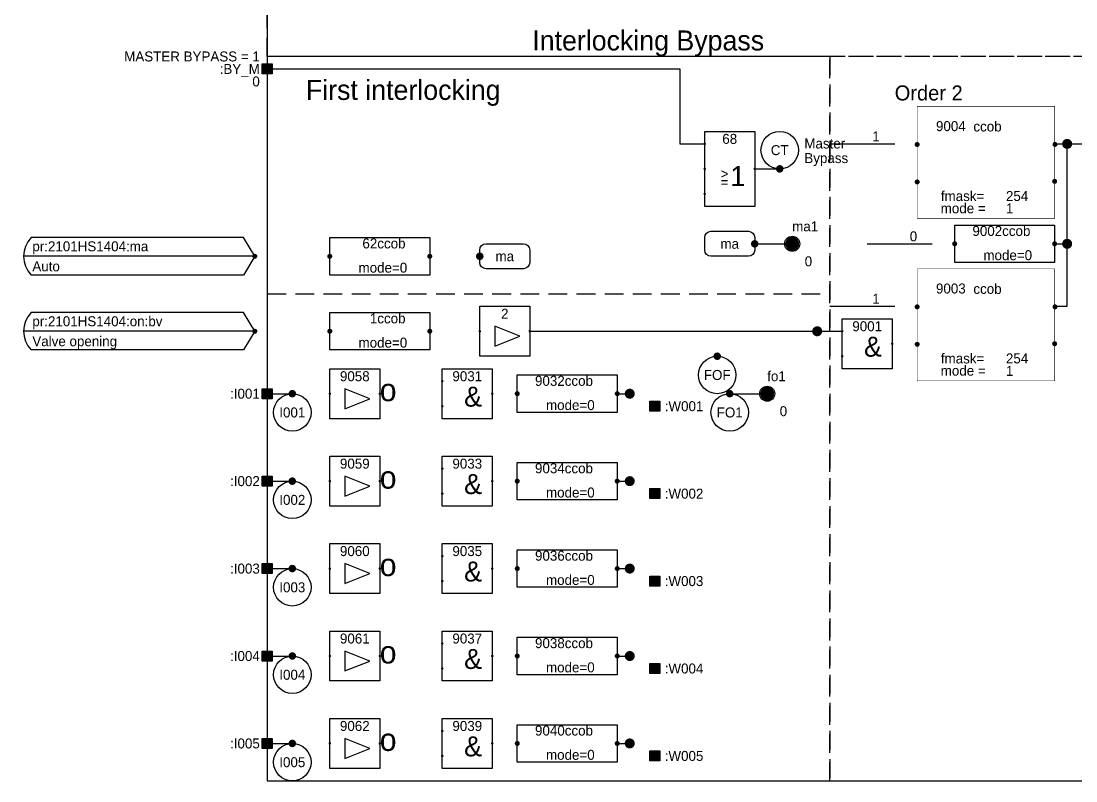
# Model space of a CAD drawing. Extents: x 0 to 2880, y 21 to 2078.
# Drawn here: x 961.5 to 1383.5, y 1480 to 1784.2 of the extents above; entities that cross this region are included whole.
import ezdxf
from ezdxf.enums import TextEntityAlignment as Align

# ---------------------------------------------------------------- set-up
doc = ezdxf.new("R2010")
doc.units = 0
doc.header["$LTSCALE"] = 15
doc.header["$MEASUREMENT"] = 0
doc.linetypes.add('DASHED', pattern=[0.75, 0.5, -0.25])
doc.layers.get('0').update_dxf_attribs({"linetype": 'CONTINUOUS'})
doc.layers.add('6', color=7, linetype='CONTINUOUS')
doc.layers.add('6_COM', color=7, linetype='CONTINUOUS')
doc.styles.add('MONOTXT', font='MetsoMono.ttf')
doc.styles.get("Standard").update_dxf_attribs({"font": 'MetsoMono.ttf'})
doc.styles.add('TXT', font='MetsoMono.ttf')

# ---------------------------------------------------------------- blocks, each defined once
blk = doc.blocks.new('-CONSBIN', base_point=(270, 330))
at = {"color": 7}
blk.add_line((245, 330), (271, 330), dxfattribs=at)
at = {"color": 7, "style": 'MONOTXT'}
blk.add_attdef('$VALUE', text='', height=4, dxfattribs=at).set_placement((265, 331), align=Align.RIGHT)
at = {"color": 7, "style": 'MONOTXT', "flags": 2}
blk.add_attdef('$CP', text='', height=4, dxfattribs=at).set_placement((270, 330), align=Align.MIDDLE)
blk = doc.blocks.new('-LABELU')
at = {"const_width": 1.5}
blk.add_lwpolyline([(0, -0.75, 1), (0, 0.75, 1)], format="xyb", close=True, dxfattribs=at)
blk.add_circle((0, -7.5), 7.5)
at = {"flags": 2}
blk.add_attdef('$CP', (0, 0), '', height=2.5, dxfattribs=at)
at = {"color": 7}
for tag, p in [('$COMMENT1', (9.85, -6.58)), ('$COMMENT2', (9.85, -12.42))]:
    blk.add_attdef(tag, p, '', height=4, dxfattribs=at)
blk.add_attdef('$NAME', text='', height=4).set_placement((0, -7.5), align=Align.MIDDLE)
blk = doc.blocks.new('-IPBIN')
at = {"color": 7}
blk.add_lwpolyline([(-2, 2), (2, 2), (2, -2), (-2, -2)], close=True, dxfattribs=at)
blk.add_solid([(-1.95, 1.95), (1.95, 1.95), (-1.95, -1.95), (1.95, -1.95)], dxfattribs=at)
at = {"color": 7, "style": 'TXT'}
for tag, p, flags in [('$TYPE', (4, 8), 3), ('$CP', (0, -1.6), 2)]:
    blk.add_attdef(tag, p, '', height=4, dxfattribs=dict(at, flags=flags))
for tag, p in [('$COMMENT', (-3, 3)), ('$NAME', (-3, -2)), ('$VALUE', (-3, -7))]:
    blk.add_attdef(tag, text='', height=4, dxfattribs=at).set_placement(p, align=Align.RIGHT)
blk = doc.blocks.new('-LABELD')
at = {"const_width": 1.5}
blk.add_lwpolyline([(0, -0.75, 1), (0, 0.75, 1)], format="xyb", close=True, dxfattribs=at)
blk.add_circle((0, 7.5), 7.5)
blk.add_attdef('$NAME', text='', height=4).set_placement((0, 7.5), align=Align.MIDDLE)
at = {"color": 7}
for tag, p in [('$COMMENT1', (9.85, 8.16)), ('$COMMENT2', (9.85, 2.32))]:
    blk.add_attdef(tag, p, '', height=4, dxfattribs=at)
at = {"flags": 2}
blk.add_attdef('$CP', (0, 0), '', height=2.5, dxfattribs=at)
blk = doc.blocks.new('-LOO3L')
blk.add_lwpolyline([(0, 5), (20, 5), (20, -25), (0, -25), (0, 5)])
at = {"color": 7, "const_width": 0.5}
for points in [[(-0.25, 0, 1), (0.25, 0, 1)], [(-0.25, -10, 1), (0.25, -10, 1)], [(19.75, -10, 1), (20.25, -10, 1)], [(-0.25, -20, 1), (0.25, -20, 1)]]:
    blk.add_lwpolyline(points, format="xyb", close=True, dxfattribs=at)
at = {"color": 7}
for s, height, p in [('>', 4, (6.32, -13.93)), ('1', 8, (10.28, -16.87)), ('=', 4, (6.32, -17.36))]:
    blk.add_text(s, height=height, dxfattribs=at).set_placement(p)
for tag, p in [('NOTA', (-5.6, -3)), ('NOTB', (-5.6, -13)), ('NOTO', (20, -13)), ('NOTC', (-5.6, -23))]:
    blk.add_attdef(tag, p, '', height=9)
blk.add_attdef('$ORDER', text='', height=4).set_placement((10, 0), align=Align.CENTER)
for tag, p, height, flags in [('A<BIN', (-1.91, -1.95), 4, 2), ('B<BIN', (-1.91, -11.77), 4, 2), ('C<BIN', (-1.91, -21.77), 4, 2), ('$&F-ROW1', (6.29, -23.8), 1, 3)]:
    blk.add_attdef(tag, p, '', height=height, dxfattribs=dict(at, flags=flags))
at = {"color": 7, "flags": 2}
blk.add_attdef('O>BIN', text='', height=4, dxfattribs=at).set_placement((16.01, -11.95), align=Align.RIGHT)
at = {"flags": 3}
blk.add_attdef('$NAME', (0.75, -11.53), '', height=4, dxfattribs=at)
blk = doc.blocks.new('-LOEQL')
for points in [[(0, 10), (20, 10), (20, -10), (0, -10), (0, 10)], [(6, 2), (6, -6), (16, -2), (6, 2)]]:
    blk.add_lwpolyline(points)
at = {"color": 7, "const_width": 0.5}
for points in [[(-0.25, 0, 1), (0.25, 0, 1)], [(19.75, 0, 1), (20.25, 0, 1)]]:
    blk.add_lwpolyline(points, format="xyb", close=True, dxfattribs=at)
blk.add_attdef('$ORDER', text='', height=4).set_placement((10, 5), align=Align.CENTER)
blk.add_attdef('NOTO', (20, -3), '', height=9)
at = {"color": 7}
for tag, p, height, flags in [('A<BIN', (0, 0), 4, 2), ('$&F-ROW1', (6.29, -8.8), 1, 3)]:
    blk.add_attdef(tag, p, '', height=height, dxfattribs=dict(at, flags=flags))
at = {"flags": 3}
blk.add_attdef('$NAME', (0.75, -1.53), '', height=4, dxfattribs=at)
at = {"color": 7, "flags": 2}
blk.add_attdef('O>BIN', text='', height=4, dxfattribs=at).set_placement((20, 0), align=Align.RIGHT)
blk = doc.blocks.new('-INTBIN')
at = {"color": 7, "const_width": 2.75}
blk.add_lwpolyline([(-1.38, 0, 1), (1.38, 0, 1)], format="xyb", close=True, dxfattribs=at)
at = {"color": 7}
blk.add_circle((0, 0), 3, dxfattribs=at)
at = {"color": 7, "style": 'TXT'}
for tag, p, flags in [('$TYPE', (-0.5, 20), 3), ('$CP', (0, -1.6), 2), ('$DIMENSIO', (0.5, -14), 1)]:
    blk.add_attdef(tag, p, '', height=4, dxfattribs=dict(at, flags=flags))
for tag, p in [('$NAME', (0, 5)), ('$COMMENT', (5, -2)), ('$VALUE', (5, -9))]:
    blk.add_attdef(tag, p, '', height=4, dxfattribs=at)
blk = doc.blocks.new('-LABEL_RIGHT')
at = {"color": 7}
blk.add_lwpolyline([(2.5, 5), (17.5, 5, -0.41), (20, 2.5), (20, -2.5, -0.41), (17.5, -5), (2.5, -5, -0.41), (0, -2.5), (0, 2.5, -0.41), (2.5, 5)], format="xyb", dxfattribs=at)
at = {"const_width": 1.5}
blk.add_lwpolyline([(0, -0.75, 1), (0, 0.75, 1)], format="xyb", close=True, dxfattribs=at)
at = {"flags": 2}
blk.add_attdef('$CP', (0, 0), '', height=2.5, dxfattribs=at)
blk.add_attdef('$NAME', text='', height=4).set_placement((10, 0), align=Align.MIDDLE)
at = {"color": 7}
for tag, p in [('$COMMENT1', (22, 0)), ('$COMMENT2', (22, -5))]:
    blk.add_attdef(tag, text='', height=4, dxfattribs=at).set_placement(p, align=Align.MIDDLE_LEFT)
blk = doc.blocks.new('-LABEL_LEFT')
at = {"color": 7}
blk.add_lwpolyline([(-17.5, 5), (-2.5, 5, -0.41), (0, 2.5), (0, -2.5, -0.41), (-2.5, -5), (-17.5, -5, -0.41), (-20, -2.5), (-20, 2.5, -0.41), (-17.5, 5)], format="xyb", dxfattribs=at)
at = {"const_width": 1.5}
blk.add_lwpolyline([(0, -0.75, 1), (0, 0.75, 1)], format="xyb", close=True, dxfattribs=at)
at = {"color": 7}
for tag, p in [('$COMMENT1', (-23, 0)), ('$COMMENT2', (-23, -5))]:
    blk.add_attdef(tag, text='', height=4, dxfattribs=at).set_placement(p, align=Align.MIDDLE_RIGHT)
blk.add_attdef('$NAME', text='', height=4).set_placement((-10, 0), align=Align.MIDDLE)
at = {"flags": 2}
blk.add_attdef('$CP', (0, 0), '', height=2.5, dxfattribs=at)
blk = doc.blocks.new('CCOB_SMALL')
at = {"color": 7}
blk.add_lwpolyline([(0, 7.5), (40, 7.5), (40, -7.5), (0, -7.5)], close=True, dxfattribs=at)
at = {"color": 7, "const_width": 1}
for points in [[(-0.5, 0, 1), (0.5, 0, 1)], [(39.5, 0, 1), (40.5, 0, 1)]]:
    blk.add_lwpolyline(points, format="xyb", close=True, dxfattribs=at)
at = {"color": 7}
blk.add_text('ccob', height=4, dxfattribs=at).set_placement((19, 3.15))
blk.add_text('mode=', height=4, dxfattribs=at).set_placement((28, -6.55), align=Align.RIGHT)
for tag, p, flags in [('$NAME', (15, 7.5), 3), ('IN<', (2, -1.5), 2), ('CND<', (0, -15), 1), ('FMASK=', (0, -20), 1)]:
    blk.add_attdef(tag, p, '', height=4, dxfattribs=dict(at, flags=flags))
blk.add_attdef('$ORDER', text='', height=4, dxfattribs=at).set_placement((19, 3.15), align=Align.RIGHT)
at = {"color": 7, "flags": 2}
blk.add_attdef('OUT>', text='', height=4, dxfattribs=at).set_placement((38, -1.5), align=Align.RIGHT)
at = {"color": 7}
blk.add_attdef('MODE=', (28, -6.55), '', height=4, dxfattribs=at)
blk = doc.blocks.new('-EXTITBI')
at = {"color": 7}
for points in [[(0, 0), (-4.5, 7.5), (-89.5, 7.5)], [(0, 0), (-92.5, 0)], [(0, 0), (-4.5, -7.5), (-89.5, -7.5)]]:
    blk.add_lwpolyline(points, dxfattribs=at)
at = {"color": 7, "const_width": 1}
blk.add_lwpolyline([(-0.5, 0, 1), (0.5, 0, 1)], format="xyb", close=True, dxfattribs=at)
at = {"color": 7}
blk.add_arc((-81.63, 0), 10.88, 136.4, 223.6, dxfattribs=at)
at = {"color": 7, "style": 'TXT'}
for tag, p in [('$NAME', (-89, 2)), ('$COMMENT', (-89, -6))]:
    blk.add_attdef(tag, p, '', height=4, dxfattribs=at)
for tag, p, flags in [('$VALUE', (-58, 2), 1), ('$TYPE', (-34, 2), 3), ('$CP', (0, -1.6), 2), ('$TRANSFER', (-53, -6), 3), ('$RATE', (-89, -14), 1)]:
    blk.add_attdef(tag, p, '', height=4, dxfattribs=dict(at, flags=flags))
blk = doc.blocks.new('CCOB')
at = {"const_width": 0.2}
blk.add_lwpolyline([(-0.02, -29.83), (55, -29.83), (55, 15), (0, 15), (0, -30)], dxfattribs=at)
at = {"const_width": 1}
for points in [[(-0.5, -0.23, 1), (0.5, -0.23, 1)], [(54.64, -0.23, 1), (55.64, -0.23, 1)], [(-0.5, -15.23, 1), (0.5, -15.23, 1)]]:
    blk.add_lwpolyline(points, format="xyb", close=True, dxfattribs=at)
at = {"color": 7, "const_width": 1}
blk.add_lwpolyline([(54.5, -15, 1), (55.5, -15, 1)], format="xyb", close=True, dxfattribs=at)
blk.add_text('ccob', height=4).set_placement((28.14, 7.05), align=Align.MIDDLE)
for s, p in [('fmask=', (9.47, -22.88)), ('mode =', (9.42, -27.78))]:
    blk.add_text(s, height=4).set_placement(p)
blk.add_attdef('$ORDER', text='', height=4).set_placement((19.42, 5.11), align=Align.RIGHT)
for tag, p, flags in [('IN<', (3.14, -2.04), 2), ('$NAME', (14.79, -4.1), 3), ('CND<', (2.87, -17.34), 2)]:
    blk.add_attdef(tag, p, '', height=4, dxfattribs=dict(flags=flags))
at = {"color": 7, "flags": 2}
blk.add_attdef('OUT>', text='', height=4, dxfattribs=at).set_placement((53.03, -2.08), align=Align.RIGHT)
at = {"flags": 2}
blk.add_attdef('CCOUT>', text='', height=4, dxfattribs=at).set_placement((52, -17), align=Align.RIGHT)
for tag, p in [('FMASK=', (35.51, -22.87)), ('MODE=', (35.51, -27.85))]:
    blk.add_attdef(tag, p, '', height=4)
blk = doc.blocks.new('-LOA2L')
blk.add_lwpolyline([(0, 5), (20, 5), (20, -15), (0, -15), (0, 5)])
at = {"color": 7, "const_width": 0.5}
for points in [[(-0.25, 0, 1), (0.25, 0, 1)], [(19.75, -5, 1), (20.25, -5, 1)], [(-0.25, -10, 1), (0.25, -10, 1)]]:
    blk.add_lwpolyline(points, format="xyb", close=True, dxfattribs=at)
at = {"color": 7}
blk.add_text('&', height=8, dxfattribs=at).set_placement((8.74, -10.17))
for tag, p in [('NOTA', (-5.6, -3)), ('NOTO', (20, -8)), ('NOTB', (-5.6, -13))]:
    blk.add_attdef(tag, p, '', height=9)
blk.add_attdef('$ORDER', text='', height=4).set_placement((10, 0), align=Align.CENTER)
for tag, p, height, flags in [('A<BIN', (-1.91, -1.95), 4, 2), ('B<BIN', (-1.91, -11.77), 4, 2), ('$&F-ROW1', (6.29, -13.8), 1, 3)]:
    blk.add_attdef(tag, p, '', height=height, dxfattribs=dict(at, flags=flags))
at = {"color": 7, "flags": 2}
blk.add_attdef('O>BIN', text='', height=4, dxfattribs=at).set_placement((16.01, -6.95), align=Align.RIGHT)
at = {"flags": 3}
blk.add_attdef('$NAME', (0.75, -6.53), '', height=4, dxfattribs=at)
blk = doc.blocks.new('-EADMINM')
at = {"color": 7}
blk.add_lwpolyline([(100, 40), (860, 40), (860, 630.5), (100, 630.5)], close=True, dxfattribs=at)
blk.add_attdef('$NAME', (109.54, 613.73), '', height=5)
blk = doc.blocks.new('-OPBIN')
at = {"color": 7}
blk.add_lwpolyline([(-2, 2), (2, 2), (2, -2), (-2, -2)], close=True, dxfattribs=at)
blk.add_solid([(-1.95, 1.95), (1.95, 1.95), (-1.95, -1.95), (1.95, -1.95)], dxfattribs=at)
at = {"color": 7, "style": 'TXT'}
for tag, p, flags in [('$TYPE', (4, 8), 3), ('$CP', (0, -1.6), 2)]:
    blk.add_attdef(tag, p, '', height=4, dxfattribs=dict(at, flags=flags))
for tag, p in [('$COMMENT', (4, 3)), ('$NAME', (4, -2)), ('$VALUE', (4, -7))]:
    blk.add_attdef(tag, p, '', height=4, dxfattribs=at)

msp = doc.modelspace()

# ---------------------------------------------------------------- linework, layer by layer
at = {"layer": '6', "color": 7}
for points in [[(1060, 1765), (1225, 1765), (1225, 1735), (1235, 1735)], [(1375, 1735), (1380, 1735)], [(1380, 1695), (1380, 1735)], [(1380, 1735), (1465, 1735)], [(1255, 1725), (1265, 1725)], [(1255, 1695), (1270, 1695)], [(1375, 1695), (1380, 1695)], [(1375, 1670), (1380, 1670), (1380, 1690), (1380, 1695)], [(1165, 1660), (1280, 1660)], [(1280, 1660), (1290, 1660)], [(1060, 1635), (1070, 1635)], [(1200, 1635), (1205, 1635)], [(1245, 1635), (1260, 1635)], [(1060, 1600), (1070, 1600)], [(1200, 1600), (1205, 1600)], [(1060, 1565), (1070, 1565)], [(1200, 1565), (1205, 1565)], [(1060, 1530), (1070, 1530)], [(1200, 1530), (1205, 1530)], [(1060, 1495), (1070, 1495)], [(1200, 1495), (1205, 1495)]]:
    msp.add_lwpolyline(points, dxfattribs=at)
for points in [[(1310, 1735, 0, 0, 0), (1315, 1735, 4, 0, 0), (1320, 1735, 0, 0, 0)], [(1280, 1660, 0, 0, 0), (1280, 1720, 0, 0, 0), (1315, 1720, 0, 0, 0), (1315, 1720, 5, 0, 0), (1320, 1720, 0, 0, 0)], [(1325, 1695, 0, 0, 0), (1330, 1695, 4, 0, 0), (1335, 1695, 0, 0, 0)], [(1055, 1690, 0, 0, 0), (1080, 1690, 0, 0, 0), (1080, 1690, 5, 0, 0), (1085, 1690, 0, 0, 0)], [(1125, 1690, 0, 0, 0), (1140, 1690, 0, 0, 0), (1140, 1690, 5, 0, 0), (1145, 1690, 0, 0, 0)], [(1310, 1670, 0, 0, 0), (1315, 1670, 4, 0, 0), (1320, 1670, 0, 0, 0)], [(1055, 1660, 0, 0, 0), (1080, 1660, 0, 0, 0), (1080, 1660, 5, 0, 0), (1085, 1660, 0, 0, 0)], [(1125, 1660, 0, 0, 0), (1140, 1660, 0, 0, 0), (1140, 1660, 5, 0, 0), (1145, 1660, 0, 0, 0)], [(1310, 1655, 0, 0, 0), (1315, 1655, 0, 0, 0), (1315, 1655, 5, 0, 0), (1320, 1655, 0, 0, 0)], [(1070, 1635, 0, 0, 0), (1070, 1650, 0, 0, 0), (1080, 1650, 0, 0, 0), (1080, 1650, 0, 0, 0), (1120, 1650, 0, 0, 0), (1120, 1640, 0, 0, 0), (1125, 1640, 0, 0, 0), (1125, 1640, 5, 0, 0), (1130, 1640, 0, 0, 0)], [(1240, 1650, 0, 0, 0), (1285, 1650, 0, 0, 0), (1285, 1650, 5, 0, 0), (1290, 1650, 0, 0, 0)], [(1070, 1635, 0, 0, 0), (1080, 1635, 0, 0, 0), (1080, 1635, 5, 0, 0), (1085, 1635, 0, 0, 0)], [(1105, 1635, 0, 0, 0), (1110, 1635, 0, 0, 0), (1110, 1630, 0, 0, 0), (1125, 1630, 0, 0, 0), (1125, 1630, 5, 0, 0), (1130, 1630, 0, 0, 0)], [(1150, 1635, 0, 0, 0), (1155, 1635, 0, 0, 0), (1155, 1635, 5, 0, 0), (1160, 1635, 0, 0, 0)], [(1205, 1635, 0, 0, 0), (1205, 1630, 0, 0, 0), (1210, 1630, 0, 0, 0), (1210, 1630, 5, 0, 0), (1215, 1630, 0, 0, 0)], [(1070, 1600, 0, 0, 0), (1070, 1615, 0, 0, 0), (1080, 1615, 0, 0, 0), (1080, 1615, 0, 0, 0), (1120, 1615, 0, 0, 0), (1120, 1605, 0, 0, 0), (1125, 1605, 0, 0, 0), (1125, 1605, 5, 0, 0), (1130, 1605, 0, 0, 0)], [(1070, 1600, 0, 0, 0), (1080, 1600, 0, 0, 0), (1080, 1600, 5, 0, 0), (1085, 1600, 0, 0, 0)], [(1105, 1600, 0, 0, 0), (1110, 1600, 0, 0, 0), (1110, 1595, 0, 0, 0), (1125, 1595, 0, 0, 0), (1125, 1595, 5, 0, 0), (1130, 1595, 0, 0, 0)], [(1150, 1600, 0, 0, 0), (1155, 1600, 0, 0, 0), (1155, 1600, 5, 0, 0), (1160, 1600, 0, 0, 0)], [(1205, 1600, 0, 0, 0), (1205, 1595, 0, 0, 0), (1210, 1595, 0, 0, 0), (1210, 1595, 5, 0, 0), (1215, 1595, 0, 0, 0)], [(1070, 1565, 0, 0, 0), (1070, 1580, 0, 0, 0), (1080, 1580, 0, 0, 0), (1080, 1580, 0, 0, 0), (1120, 1580, 0, 0, 0), (1120, 1570, 0, 0, 0), (1125, 1570, 0, 0, 0), (1125, 1570, 5, 0, 0), (1130, 1570, 0, 0, 0)], [(1070, 1565, 0, 0, 0), (1080, 1565, 0, 0, 0), (1080, 1565, 5, 0, 0), (1085, 1565, 0, 0, 0)], [(1105, 1565, 0, 0, 0), (1110, 1565, 0, 0, 0), (1110, 1560, 0, 0, 0), (1125, 1560, 0, 0, 0), (1125, 1560, 5, 0, 0), (1130, 1560, 0, 0, 0)], [(1150, 1565, 0, 0, 0), (1155, 1565, 0, 0, 0), (1155, 1565, 5, 0, 0), (1160, 1565, 0, 0, 0)], [(1205, 1565, 0, 0, 0), (1205, 1560, 0, 0, 0), (1210, 1560, 0, 0, 0), (1210, 1560, 5, 0, 0), (1215, 1560, 0, 0, 0)], [(1070, 1530, 0, 0, 0), (1070, 1545, 0, 0, 0), (1080, 1545, 0, 0, 0), (1080, 1545, 0, 0, 0), (1120, 1545, 0, 0, 0), (1120, 1535, 0, 0, 0), (1125, 1535, 0, 0, 0), (1125, 1535, 5, 0, 0), (1130, 1535, 0, 0, 0)], [(1070, 1530, 0, 0, 0), (1080, 1530, 0, 0, 0), (1080, 1530, 5, 0, 0), (1085, 1530, 0, 0, 0)], [(1105, 1530, 0, 0, 0), (1110, 1530, 0, 0, 0), (1110, 1525, 0, 0, 0), (1125, 1525, 0, 0, 0), (1125, 1525, 5, 0, 0), (1130, 1525, 0, 0, 0)], [(1150, 1530, 0, 0, 0), (1155, 1530, 0, 0, 0), (1155, 1530, 5, 0, 0), (1160, 1530, 0, 0, 0)], [(1205, 1530, 0, 0, 0), (1205, 1525, 0, 0, 0), (1210, 1525, 0, 0, 0), (1210, 1525, 5, 0, 0), (1215, 1525, 0, 0, 0)], [(1070, 1495, 0, 0, 0), (1070, 1510, 0, 0, 0), (1080, 1510, 0, 0, 0), (1080, 1510, 0, 0, 0), (1120, 1510, 0, 0, 0), (1120, 1500, 0, 0, 0), (1125, 1500, 0, 0, 0), (1125, 1500, 5, 0, 0), (1130, 1500, 0, 0, 0)], [(1070, 1495, 0, 0, 0), (1080, 1495, 0, 0, 0), (1080, 1495, 5, 0, 0), (1085, 1495, 0, 0, 0)], [(1105, 1495, 0, 0, 0), (1110, 1495, 0, 0, 0), (1110, 1490, 0, 0, 0), (1125, 1490, 0, 0, 0), (1125, 1490, 5, 0, 0), (1130, 1490, 0, 0, 0)], [(1150, 1495, 0, 0, 0), (1155, 1495, 0, 0, 0), (1155, 1495, 5, 0, 0), (1160, 1495, 0, 0, 0)], [(1205, 1495, 0, 0, 0), (1205, 1490, 0, 0, 0), (1210, 1490, 0, 0, 0), (1210, 1490, 5, 0, 0), (1215, 1490, 0, 0, 0)]]:
    msp.add_lwpolyline(points, format="xyseb", dxfattribs=at)
at = {"layer": '6', "color": 7, "const_width": 2}
for points in [[(1379, 1735, 1), (1381, 1735, 1)], [(1379, 1695, 1), (1381, 1695, 1)], [(1279, 1660, 1), (1281, 1660, 1)], [(1204, 1635, 1), (1206, 1635, 1)], [(1204, 1600, 1), (1206, 1600, 1)], [(1204, 1565, 1), (1206, 1565, 1)], [(1204, 1530, 1), (1206, 1530, 1)], [(1204, 1495, 1), (1206, 1495, 1)]]:
    msp.add_lwpolyline(points, format="xyb", close=True, dxfattribs=at)
at = {"layer": '6_COM', "color": 6, "linetype": 'DASHED'}
msp.add_lwpolyline([(1060, 1770), (1060, 2035), (1820, 2035), (1820, 1770)], close=True, dxfattribs=at)
at = {"layer": '6_COM', "color": 5, "linetype": 'DASHED'}
msp.add_lwpolyline([(1060, 1770), (1060, 1480), (1285, 1480), (1285, 1770)], close=True, dxfattribs=at)
at = {"layer": '6_COM', "color": 6, "linetype": 'DASHED'}
for points in [[(1285, 1770), (1285, 1480), (1390, 1480), (1390, 1770), (1285, 1770)], [(1060, 1675), (1285, 1675)]]:
    msp.add_lwpolyline(points, dxfattribs=at)

# ---------------------------------------------------------------- block references
at = {"layer": '6'}
msp.add_blockref('-EADMINM', (960, 1440), dxfattribs=at)
at = {"layer": '6', "color": 7}
ref = msp.add_blockref('-IPBIN', (1060, 1765), dxfattribs=at)
ref.add_attrib('$NAME', ':BY_M', dxfattribs={"color": 7, "height": 4, "style": 'TXT'}).set_placement((1057, 1763), align=Align.RIGHT)
ref.add_attrib('$COMMENT', 'MASTER BYPASS = 1', dxfattribs={"color": 7, "height": 4, "style": 'TXT'}).set_placement((1057, 1768), align=Align.RIGHT)
ref.add_attrib('$VALUE', '0', dxfattribs={"color": 7, "height": 4, "style": 'TXT'}).set_placement((1057, 1758), align=Align.RIGHT)
ref = msp.add_blockref('CCOB', (1320, 1735), dxfattribs=at)
ref.add_attrib('$ORDER', '9004', dxfattribs={"height": 4}).set_placement((1339.42, 1740.11), align=Align.RIGHT)
ref.add_attrib('FMASK=', '254', (1355.51, 1712.13), dxfattribs={"height": 4})
ref.add_attrib('MODE=', '1', (1355.51, 1707.15), dxfattribs={"height": 4})
ref = msp.add_blockref('-LOO3L', (1235, 1735), dxfattribs=at)
ref.add_attrib('$ORDER', '68', dxfattribs={"height": 4}).set_placement((1245, 1735), align=Align.CENTER)
ref = msp.add_blockref('-LABELD', (1265, 1725), dxfattribs=at)
ref.add_attrib('$NAME', 'CT', dxfattribs={"height": 4}).set_placement((1265, 1732.5), align=Align.MIDDLE)
ref.add_attrib('$COMMENT1', 'Master', (1274.85, 1733.16), dxfattribs={"color": 7, "height": 4})
ref.add_attrib('$COMMENT2', 'Bypass', (1274.85, 1727.32), dxfattribs={"color": 7, "height": 4})
ref = msp.add_blockref('-CONSBIN', (1310, 1735), dxfattribs=at)
ref.add_attrib('$VALUE', '1', dxfattribs={"color": 7, "height": 4, "style": 'MONOTXT'}).set_placement((1305, 1736), align=Align.RIGHT)
ref = msp.add_blockref('-INTBIN', (1270, 1695), dxfattribs=at)
ref.add_attrib('$NAME', 'ma1', (1270, 1700), dxfattribs={"color": 7, "height": 4, "style": 'TXT'})
ref.add_attrib('$VALUE', '0', (1275, 1686), dxfattribs={"color": 7, "height": 4, "style": 'TXT'})
ref = msp.add_blockref('CCOB_SMALL', (1335, 1695), dxfattribs=at)
ref.add_attrib('$ORDER', '9002', dxfattribs={"color": 7, "height": 4}).set_placement((1354, 1698.15), align=Align.RIGHT)
ref.add_attrib('MODE=', '0', (1363, 1688.45), dxfattribs={"color": 7, "height": 4})
ref = msp.add_blockref('-EXTITBI', (1055, 1690), dxfattribs=at)
ref.add_attrib('$NAME', 'pr:2101HS1404:ma', (966, 1692), dxfattribs={"color": 7, "height": 4, "style": 'TXT'})
ref.add_attrib('$COMMENT', 'Auto', (966, 1684), dxfattribs={"color": 7, "height": 4, "style": 'TXT'})
ref = msp.add_blockref('CCOB_SMALL', (1085, 1690), dxfattribs=at)
ref.add_attrib('$ORDER', '62', dxfattribs={"color": 7, "height": 4}).set_placement((1104, 1693.15), align=Align.RIGHT)
ref.add_attrib('MODE=', '0', (1113, 1683.45), dxfattribs={"color": 7, "height": 4})
ref = msp.add_blockref('-LABEL_LEFT', (1255, 1695), dxfattribs=at)
ref.add_attrib('$NAME', 'ma', dxfattribs={"height": 4}).set_placement((1245, 1695), align=Align.MIDDLE)
ref = msp.add_blockref('-CONSBIN', (1325, 1695), dxfattribs=at)
ref.add_attrib('$VALUE', '0', dxfattribs={"color": 7, "height": 4, "style": 'MONOTXT'}).set_placement((1320, 1696), align=Align.RIGHT)
ref = msp.add_blockref('-LABEL_RIGHT', (1145, 1690), dxfattribs=at)
ref.add_attrib('$NAME', 'ma', dxfattribs={"height": 4}).set_placement((1155, 1690), align=Align.MIDDLE)
ref = msp.add_blockref('CCOB', (1320, 1670), dxfattribs=at)
ref.add_attrib('$ORDER', '9003', dxfattribs={"height": 4}).set_placement((1339.42, 1675.11), align=Align.RIGHT)
ref.add_attrib('FMASK=', '254', (1355.51, 1647.13), dxfattribs={"height": 4})
ref.add_attrib('MODE=', '1', (1355.51, 1642.15), dxfattribs={"height": 4})
ref = msp.add_blockref('-CONSBIN', (1310, 1670), dxfattribs=at)
ref.add_attrib('$VALUE', '1', dxfattribs={"color": 7, "height": 4, "style": 'MONOTXT'}).set_placement((1305, 1671), align=Align.RIGHT)
ref = msp.add_blockref('-EXTITBI', (1055, 1660), dxfattribs=at)
ref.add_attrib('$NAME', 'pr:2101HS1404:on:bv', (966, 1662), dxfattribs={"color": 7, "height": 4, "style": 'TXT'})
ref.add_attrib('$COMMENT', 'Valve opening', (966, 1654), dxfattribs={"color": 7, "height": 4, "style": 'TXT'})
ref = msp.add_blockref('CCOB_SMALL', (1085, 1660), dxfattribs=at)
ref.add_attrib('$ORDER', '1', dxfattribs={"color": 7, "height": 4}).set_placement((1104, 1663.15), align=Align.RIGHT)
ref.add_attrib('MODE=', '0', (1113, 1653.45), dxfattribs={"color": 7, "height": 4})
ref = msp.add_blockref('-LOEQL', (1145, 1660), dxfattribs=at)
ref.add_attrib('$ORDER', '2', dxfattribs={"height": 4}).set_placement((1155, 1665), align=Align.CENTER)
ref = msp.add_blockref('-LOA2L', (1290, 1660), dxfattribs=at)
ref.add_attrib('$ORDER', '9001', dxfattribs={"height": 4}).set_placement((1300, 1660), align=Align.CENTER)
ref = msp.add_blockref('-LABELU', (1240, 1650), dxfattribs=at)
ref.add_attrib('$NAME', 'FOF', dxfattribs={"height": 4}).set_placement((1240, 1642.5), align=Align.MIDDLE)
ref = msp.add_blockref('-LOEQL', (1085, 1635), dxfattribs=at)
ref.add_attrib('$ORDER', '9058', dxfattribs={"height": 4}).set_placement((1095, 1640), align=Align.CENTER)
ref.add_attrib('NOTO', 'o', (1105, 1632), dxfattribs={"height": 9})
ref = msp.add_blockref('-LOA2L', (1130, 1640), dxfattribs=at)
ref.add_attrib('$ORDER', '9031', dxfattribs={"height": 4}).set_placement((1140, 1640), align=Align.CENTER)
ref = msp.add_blockref('CCOB_SMALL', (1160, 1635), dxfattribs=at)
ref.add_attrib('$ORDER', '9032', dxfattribs={"color": 7, "height": 4}).set_placement((1179, 1638.15), align=Align.RIGHT)
ref.add_attrib('MODE=', '0', (1188, 1628.45), dxfattribs={"color": 7, "height": 4})
ref = msp.add_blockref('-INTBIN', (1260, 1635), dxfattribs=at)
ref.add_attrib('$NAME', 'fo1', (1260, 1640), dxfattribs={"color": 7, "height": 4, "style": 'TXT'})
ref.add_attrib('$VALUE', '0', (1265, 1626), dxfattribs={"color": 7, "height": 4, "style": 'TXT'})
ref = msp.add_blockref('-IPBIN', (1060, 1635), dxfattribs=at)
ref.add_attrib('$NAME', ':I001', dxfattribs={"color": 7, "height": 4, "style": 'TXT'}).set_placement((1057, 1633), align=Align.RIGHT)
ref = msp.add_blockref('-LABELU', (1070, 1635), dxfattribs=at)
ref.add_attrib('$NAME', 'I001', dxfattribs={"height": 4}).set_placement((1070, 1627.5), align=Align.MIDDLE)
ref = msp.add_blockref('-LABELU', (1245, 1635), dxfattribs=at)
ref.add_attrib('$NAME', 'FO1', dxfattribs={"height": 4}).set_placement((1245, 1627.5), align=Align.MIDDLE)
ref = msp.add_blockref('-OPBIN', (1215, 1630), dxfattribs=at)
ref.add_attrib('$NAME', ':W001', (1219, 1628), dxfattribs={"color": 7, "height": 4, "style": 'TXT'})
ref = msp.add_blockref('-LOEQL', (1085, 1600), dxfattribs=at)
ref.add_attrib('$ORDER', '9059', dxfattribs={"height": 4}).set_placement((1095, 1605), align=Align.CENTER)
ref.add_attrib('NOTO', 'o', (1105, 1597), dxfattribs={"height": 9})
ref = msp.add_blockref('-LOA2L', (1130, 1605), dxfattribs=at)
ref.add_attrib('$ORDER', '9033', dxfattribs={"height": 4}).set_placement((1140, 1605), align=Align.CENTER)
ref = msp.add_blockref('CCOB_SMALL', (1160, 1600), dxfattribs=at)
ref.add_attrib('$ORDER', '9034', dxfattribs={"color": 7, "height": 4}).set_placement((1179, 1603.15), align=Align.RIGHT)
ref.add_attrib('MODE=', '0', (1188, 1593.45), dxfattribs={"color": 7, "height": 4})
ref = msp.add_blockref('-IPBIN', (1060, 1600), dxfattribs=at)
ref.add_attrib('$NAME', ':I002', dxfattribs={"color": 7, "height": 4, "style": 'TXT'}).set_placement((1057, 1598), align=Align.RIGHT)
ref = msp.add_blockref('-LABELU', (1070, 1600), dxfattribs=at)
ref.add_attrib('$NAME', 'I002', dxfattribs={"height": 4}).set_placement((1070, 1592.5), align=Align.MIDDLE)
ref = msp.add_blockref('-OPBIN', (1215, 1595), dxfattribs=at)
ref.add_attrib('$NAME', ':W002', (1219, 1593), dxfattribs={"color": 7, "height": 4, "style": 'TXT'})
ref = msp.add_blockref('-LOEQL', (1085, 1565), dxfattribs=at)
ref.add_attrib('$ORDER', '9060', dxfattribs={"height": 4}).set_placement((1095, 1570), align=Align.CENTER)
ref.add_attrib('NOTO', 'o', (1105, 1562), dxfattribs={"height": 9})
ref = msp.add_blockref('-LOA2L', (1130, 1570), dxfattribs=at)
ref.add_attrib('$ORDER', '9035', dxfattribs={"height": 4}).set_placement((1140, 1570), align=Align.CENTER)
ref = msp.add_blockref('CCOB_SMALL', (1160, 1565), dxfattribs=at)
ref.add_attrib('$ORDER', '9036', dxfattribs={"color": 7, "height": 4}).set_placement((1179, 1568.15), align=Align.RIGHT)
ref.add_attrib('MODE=', '0', (1188, 1558.45), dxfattribs={"color": 7, "height": 4})
ref = msp.add_blockref('-IPBIN', (1060, 1565), dxfattribs=at)
ref.add_attrib('$NAME', ':I003', dxfattribs={"color": 7, "height": 4, "style": 'TXT'}).set_placement((1057, 1563), align=Align.RIGHT)
ref = msp.add_blockref('-LABELU', (1070, 1565), dxfattribs=at)
ref.add_attrib('$NAME', 'I003', dxfattribs={"height": 4}).set_placement((1070, 1557.5), align=Align.MIDDLE)
ref = msp.add_blockref('-OPBIN', (1215, 1560), dxfattribs=at)
ref.add_attrib('$NAME', ':W003', (1219, 1558), dxfattribs={"color": 7, "height": 4, "style": 'TXT'})
ref = msp.add_blockref('-LOEQL', (1085, 1530), dxfattribs=at)
ref.add_attrib('$ORDER', '9061', dxfattribs={"height": 4}).set_placement((1095, 1535), align=Align.CENTER)
ref.add_attrib('NOTO', 'o', (1105, 1527), dxfattribs={"height": 9})
ref = msp.add_blockref('-LOA2L', (1130, 1535), dxfattribs=at)
ref.add_attrib('$ORDER', '9037', dxfattribs={"height": 4}).set_placement((1140, 1535), align=Align.CENTER)
ref = msp.add_blockref('CCOB_SMALL', (1160, 1530), dxfattribs=at)
ref.add_attrib('$ORDER', '9038', dxfattribs={"color": 7, "height": 4}).set_placement((1179, 1533.15), align=Align.RIGHT)
ref.add_attrib('MODE=', '0', (1188, 1523.45), dxfattribs={"color": 7, "height": 4})
ref = msp.add_blockref('-IPBIN', (1060, 1530), dxfattribs=at)
ref.add_attrib('$NAME', ':I004', dxfattribs={"color": 7, "height": 4, "style": 'TXT'}).set_placement((1057, 1528), align=Align.RIGHT)
ref = msp.add_blockref('-LABELU', (1070, 1530), dxfattribs=at)
ref.add_attrib('$NAME', 'I004', dxfattribs={"height": 4}).set_placement((1070, 1522.5), align=Align.MIDDLE)
ref = msp.add_blockref('-OPBIN', (1215, 1525), dxfattribs=at)
ref.add_attrib('$NAME', ':W004', (1219, 1523), dxfattribs={"color": 7, "height": 4, "style": 'TXT'})
ref = msp.add_blockref('-LOEQL', (1085, 1495), dxfattribs=at)
ref.add_attrib('$ORDER', '9062', dxfattribs={"height": 4}).set_placement((1095, 1500), align=Align.CENTER)
ref.add_attrib('NOTO', 'o', (1105, 1492), dxfattribs={"height": 9})
ref = msp.add_blockref('-LOA2L', (1130, 1500), dxfattribs=at)
ref.add_attrib('$ORDER', '9039', dxfattribs={"height": 4}).set_placement((1140, 1500), align=Align.CENTER)
ref = msp.add_blockref('CCOB_SMALL', (1160, 1495), dxfattribs=at)
ref.add_attrib('$ORDER', '9040', dxfattribs={"color": 7, "height": 4}).set_placement((1179, 1498.15), align=Align.RIGHT)
ref.add_attrib('MODE=', '0', (1188, 1488.45), dxfattribs={"color": 7, "height": 4})
ref = msp.add_blockref('-IPBIN', (1060, 1495), dxfattribs=at)
ref.add_attrib('$NAME', ':I005', dxfattribs={"color": 7, "height": 4, "style": 'TXT'}).set_placement((1057, 1493), align=Align.RIGHT)
ref = msp.add_blockref('-LABELU', (1070, 1495), dxfattribs=at)
ref.add_attrib('$NAME', 'I005', dxfattribs={"height": 4}).set_placement((1070, 1487.5), align=Align.MIDDLE)
ref = msp.add_blockref('-OPBIN', (1215, 1490), dxfattribs=at)
ref.add_attrib('$NAME', ':W005', (1219, 1488), dxfattribs={"color": 7, "height": 4, "style": 'TXT'})

# ---------------------------------------------------------------- texts
at = {"layer": '6_COM', "color": 6, "style": 'MONOTXT'}
for s, height, p in [('Interlocking Bypass', 8, (1166.01, 1772.39)), ('First interlocking', 8, (1075.44, 1752.6)), ('Order 2', 6, (1311.01, 1752.39))]:
    msp.add_text(s, height=height, dxfattribs=at).set_placement(p)

doc.saveas('drawing.dxf')
